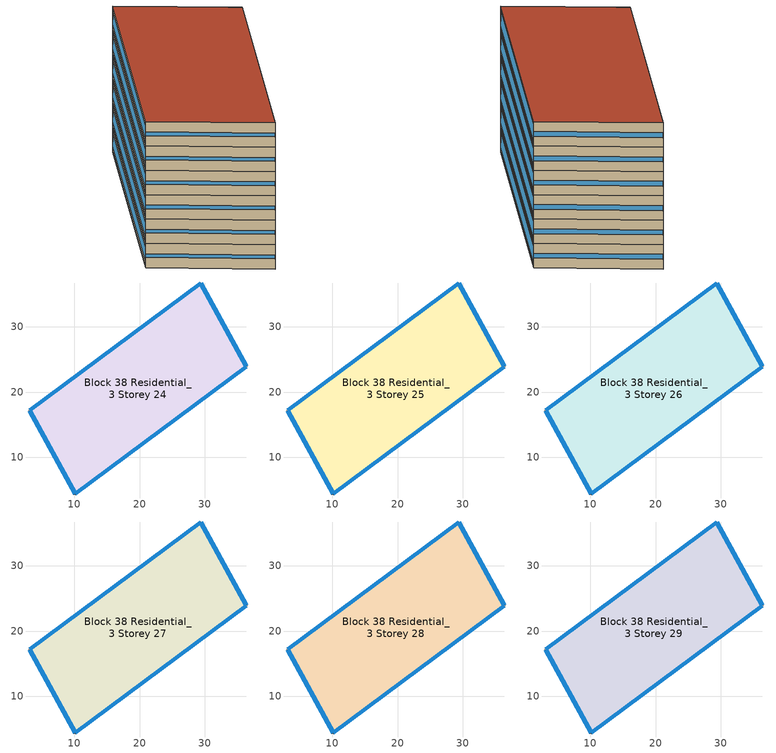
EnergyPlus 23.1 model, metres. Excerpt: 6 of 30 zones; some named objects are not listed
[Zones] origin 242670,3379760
Block 38 Residential_3 Storey 24
 floor outside (Project Floor): 29.41,36.74 36.41,23.92 10.11,4.36 3.11,17.17 z72
 wall outside (Project Wall): 3.11,17.17 10.11,4.36 36.41,23.92 29.41,36.74 3.11,17.17 z72:75
 window (Residential_west_window_construction): 3.12,17.17 10.1,4.37 z73.28:73.72
 window (Residential_south_window_construction): 10.12,4.37 36.39,23.91 z72.6:74.4
 window (Residential_east_window_construction): 36.4,23.93 29.42,36.73 z73.2:73.8
 window (Residential_north_window_construction): 29.4,36.73 3.12,17.18 z72.75:74.25
 roof outside (Project Ceiling): 36.41,23.92 29.41,36.74 3.11,17.17 10.11,4.36 z75
Block 38 Residential_3 Storey 25
 floor outside (Project Floor): 29.41,36.74 36.41,23.92 10.11,4.36 3.11,17.17 z75
 wall outside (Project Wall): 3.11,17.17 10.11,4.36 36.41,23.92 29.41,36.74 3.11,17.17 z75:78
 window (Residential_west_window_construction): 3.12,17.17 10.1,4.37 z76.28:76.72
 window (Residential_south_window_construction): 10.12,4.37 36.39,23.91 z75.6:77.4
 window (Residential_east_window_construction): 36.4,23.93 29.42,36.73 z76.2:76.8
 window (Residential_north_window_construction): 29.4,36.73 3.12,17.18 z75.75:77.25
 roof outside (Project Ceiling): 36.41,23.92 29.41,36.74 3.11,17.17 10.11,4.36 z78
Block 38 Residential_3 Storey 26
 floor outside (Project Floor): 29.41,36.74 36.41,23.92 10.11,4.36 3.11,17.17 z78
 wall outside (Project Wall): 3.11,17.17 10.11,4.36 36.41,23.92 29.41,36.74 3.11,17.17 z78:81
 window (Residential_west_window_construction): 3.12,17.17 10.1,4.37 z79.28:79.72
 window (Residential_south_window_construction): 10.12,4.37 36.39,23.91 z78.6:80.4
 window (Residential_east_window_construction): 36.4,23.93 29.42,36.73 z79.2:79.8
 window (Residential_north_window_construction): 29.4,36.73 3.12,17.18 z78.75:80.25
 roof outside (Project Ceiling): 36.41,23.92 29.41,36.74 3.11,17.17 10.11,4.36 z81
Block 38 Residential_3 Storey 27
 floor outside (Project Floor): 29.41,36.74 36.41,23.92 10.11,4.36 3.11,17.17 z81
 wall outside (Project Wall): 3.11,17.17 10.11,4.36 36.41,23.92 29.41,36.74 3.11,17.17 z81:84
 window (Residential_west_window_construction): 3.12,17.17 10.1,4.37 z82.28:82.72
 window (Residential_south_window_construction): 10.12,4.37 36.39,23.91 z81.6:83.4
 window (Residential_east_window_construction): 36.4,23.93 29.42,36.73 z82.2:82.8
 window (Residential_north_window_construction): 29.4,36.73 3.12,17.18 z81.75:83.25
 roof outside (Project Ceiling): 36.41,23.92 29.41,36.74 3.11,17.17 10.11,4.36 z84
Block 38 Residential_3 Storey 28
 floor outside (Project Floor): 29.41,36.74 36.41,23.92 10.11,4.36 3.11,17.17 z84
 wall outside (Project Wall): 3.11,17.17 10.11,4.36 36.41,23.92 29.41,36.74 3.11,17.17 z84:87
 window (Residential_west_window_construction): 3.12,17.17 10.1,4.37 z85.28:85.72
 window (Residential_south_window_construction): 10.12,4.37 36.39,23.91 z84.6:86.4
 window (Residential_east_window_construction): 36.4,23.93 29.42,36.73 z85.2:85.8
 window (Residential_north_window_construction): 29.4,36.73 3.12,17.18 z84.75:86.25
 roof outside (Project Ceiling): 36.41,23.92 29.41,36.74 3.11,17.17 10.11,4.36 z87
Block 38 Residential_3 Storey 29
 floor outside (Project Floor): 29.41,36.74 36.41,23.92 10.11,4.36 3.11,17.17 z87
 wall outside (Project Wall): 3.11,17.17 10.11,4.36 36.41,23.92 29.41,36.74 3.11,17.17 z87:90
 window (Residential_west_window_construction): 3.12,17.17 10.1,4.37 z88.28:88.72
 window (Residential_south_window_construction): 10.12,4.37 36.39,23.91 z87.6:89.4
 window (Residential_east_window_construction): 36.4,23.93 29.42,36.73 z88.2:88.8
 window (Residential_north_window_construction): 29.4,36.73 3.12,17.18 z87.75:89.25
 roof outside (Project Flat Roof): 36.41,23.92 29.41,36.74 3.11,17.17 10.11,4.36 z90
[Building]
Building_1: North Axis=0; Terrain=City; Loads Convergence Tolerance Value=0.04; Temperature Convergence Tolerance Value=0.4; Solar Distribution=FullExterior; Maximum Number of Warmup Days=25; Minimum Number of Warmup Days=6
[Site:Location]
CHN Design_Conditions: Latitude=30; Longitude=114; Time Zone=8; Elevation=12
[SIZINGPERIOD:DESIGNDAY] Day of Month=21; DryBulb Temperature Range Modifier Type=DefaultMultipliers; Humidity Condition Type=Wetbulb; Barometric Pressure=101181; Rain Indicator=No; Snow Indicator=No; Daylight Saving Time Indicator=No; Sky Clearness=0; Begin Environment Reset Mode=FullResetAtBeginEnvironment
Name | Month | Day Type | Maximum DryBulb Temperature | Daily DryBulb Temperature Range | Wetbulb or DewPoint at Maximum DryBulb | Wind Speed | Wind Direction | Solar Model Indicator | ASHRAE Clear Sky Optical Depth for Beam Irradiance taub | ASHRAE Clear Sky Optical Depth for Diffuse Irradiance taud
Ann Htg 99.6% Condns DB | 1 | WinterDesignDay | -10 | 0 | -4.8 | 1 | 340 | ASHRAEClearSky | 0 | 0
Ann Clg .4% Condns DB=>MWB | 7 | SummerDesignDay | 40 | 6.6 | 27.1 | 3.5 | 220 | ASHRAETau | 0.781 | 1.413
[MATERIAL]
DefaultMaterial: Roughness=Rough; Thickness=0.1; Conductivity=0.1; Density=1000; Specific Heat=1000; Thermal Absorptance=0.9; Solar Absorptance=0.7; Visible Absorptance=0.7
[WINDOWMATERIAL:SIMPLEGLAZINGSYSTEM] UFactor=1.5; Solar Heat Gain Coefficient=0.4; Visible Transmittance=0.6
Residential_east_window; Residential_south_window; Residential_west_window; Residential_north_window
[CONSTRUCTION]
Project Wall; Project Floor; Project Flat Roof; Project Ceiling: DefaultMaterial
Residential_east_window_construction: Residential_east_window
Residential_south_window_construction: Residential_south_window
Residential_west_window_construction: Residential_west_window
Residential_north_window_construction: Residential_north_window
[SPACE] Ceiling Height=autocalculate; Volume=autocalculate; Floor Area=autocalculate; Space Type=Residential
Name | Zone
Block 38 Residential_3 Storey 24_space | Block 38 Residential_3 Storey 24
Block 38 Residential_3 Storey 25_space | Block 38 Residential_3 Storey 25
Block 38 Residential_3 Storey 26_space | Block 38 Residential_3 Storey 26
Block 38 Residential_3 Storey 27_space | Block 38 Residential_3 Storey 27
Block 38 Residential_3 Storey 28_space | Block 38 Residential_3 Storey 28
Block 38 Residential_3 Storey 29_space | Block 38 Residential_3 Storey 29
[SPACELIST]
Residential: Block 38 Residential_3 Storey 0_space, Block 38 Residential_3 Storey 1_space, Block 38 Residential_3 Storey 2_space, Block 38 Residential_3 Storey 3_space, Block 38 Residential_3 Storey 4_space, Block 38 Residential_3 Storey 5_space, Block 38 Residential_3 Storey 6_space, Block 38 Residential_3 Storey 7_space, Block 38 Residential_3 Storey 8_space, Block 38 Residential_3 Storey 9_space, Block 38 Residential_3 Storey 10_space, Block 38 Residential_3 Storey 11_space, Block 38 Residential_3 Storey 12_space, Block 38 Residential_3 Storey 13_space, Block 38 Residential_3 Storey 14_space, Block 38 Residential_3 Storey 15_space, Block 38 Residential_3 Storey 16_space, Block 38 Residential_3 Storey 17_space, Block 38 Residential_3 Storey 18_space, Block 38 Residential_3 Storey 19_space, Block 38 Residential_3 Storey 20_space, Block 38 Residential_3 Storey 21_space, Block 38 Residential_3 Storey 22_space, Block 38 Residential_3 Storey 23_space, Block 38 Residential_3 Storey 24_space, Block 38 Residential_3 Storey 25_space, Block 38 Residential_3 Storey 26_space, Block 38 Residential_3 Storey 27_space, Block 38 Residential_3 Storey 28_space, Block 38 Residential_3 Storey 29_space
[ZONE] Type=1; Multiplier=1; Ceiling Height=autocalculate; Volume=autocalculate; Floor Area=autocalculate; Part of Total Floor Area=Yes
Block 38 Residential_3 Storey 24; Block 38 Residential_3 Storey 25; Block 38 Residential_3 Storey 26; Block 38 Residential_3 Storey 27; Block 38 Residential_3 Storey 28; Block 38 Residential_3 Storey 29
[PEOPLE]
People_for_residential: Zone or ZoneList or Space or SpaceList=Residential; Number of People Schedule=SeasonalSchedule_Schedule_residential_people; Number of People Calculation Method=People/Area; People per Floor Area=0.04; Fraction Radiant=0.3; Sensible Heat Fraction=autocalculate; Activity Level Schedule=SeasonalSchedule_Schedule_residential_activity; Carbon Dioxide Generation Rate=3.82e-08; Enable ASHRAE 55 Comfort Warnings=No; Mean Radiant Temperature Calculation Type=ZoneAveraged; Clothing Insulation Calculation Method=ClothingInsulationSchedule; Cold Stress Temperature Threshold=15.56; Heat Stress Temperature Threshold=30
[LIGHTS]
Light_for_residential: Zone or ZoneList or Space or SpaceList=Residential; Schedule=SeasonalSchedule_residential_lighting; Design Level Calculation Method=Watts/Area; Watts per Zone Floor Area=5; Return Air Fraction=0; Fraction Radiant=0.32; Fraction Visible=0.25; Fraction Replaceable=1; EndUse Subcategory=General; Return Air Fraction Calculated from Plenum Temperature=No; Return Air Fraction Function of Plenum Temperature Coefficient 1=0; Return Air Fraction Function of Plenum Temperature Coefficient 2=0
[ELECTRICEQUIPMENT]
Equipment_for_residential: Zone or ZoneList or Space or SpaceList=Residential; Schedule=SeasonalSchedule_Schedule_residential_equipment; Design Level Calculation Method=Watts/Area; Watts per Zone Floor Area=3.8; Fraction Latent=0; Fraction Radiant=0; Fraction Lost=0; EndUse Subcategory=Electric Equipment
[DAYLIGHTING:CONTROLS] Illuminance Setpoint at Reference Point 1=300
Name | Zone or Space | Glare Calculation Daylighting Reference Point | Daylighting Reference Point 1
Dlight_Block 38 Residential_3 Storey 24 | Block 38 Residential_3 Storey 24 | Rpoint_Block 38 Residential_3 Storey 24 | Rpoint_Block 38 Residential_3 Storey 24
Dlight_Block 38 Residential_3 Storey 25 | Block 38 Residential_3 Storey 25 | Rpoint_Block 38 Residential_3 Storey 25 | Rpoint_Block 38 Residential_3 Storey 25
Dlight_Block 38 Residential_3 Storey 26 | Block 38 Residential_3 Storey 26 | Rpoint_Block 38 Residential_3 Storey 26 | Rpoint_Block 38 Residential_3 Storey 26
Dlight_Block 38 Residential_3 Storey 27 | Block 38 Residential_3 Storey 27 | Rpoint_Block 38 Residential_3 Storey 27 | Rpoint_Block 38 Residential_3 Storey 27
Dlight_Block 38 Residential_3 Storey 28 | Block 38 Residential_3 Storey 28 | Rpoint_Block 38 Residential_3 Storey 28 | Rpoint_Block 38 Residential_3 Storey 28
Dlight_Block 38 Residential_3 Storey 29 | Block 38 Residential_3 Storey 29 | Rpoint_Block 38 Residential_3 Storey 29 | Rpoint_Block 38 Residential_3 Storey 29
[HVACTEMPLATE:ZONE:IDEALLOADSAIRSYSTEM] Template Thermostat=Thermostat_for_residential; Maximum Heating Supply Air Temperature=50; Minimum Cooling Supply Air Temperature=13; Maximum Heating Supply Air Humidity Ratio=0.0156; Minimum Cooling Supply Air Humidity Ratio=0.0077; Heating Limit=NoLimit; Cooling Limit=NoLimit; Dehumidification Control Type=ConstantSensibleHeatRatio; Cooling Sensible Heat Ratio=0.7; Dehumidification Setpoint=60; Humidification Control Type=None; Humidification Setpoint=30; Outdoor Air Method=DetailedSpecification; Outdoor Air Flow Rate per Person=0.00944; Outdoor Air Flow Rate per Zone Floor Area=0; Outdoor Air Flow Rate per Zone=0; Design Specification Outdoor Air Object=Ventilation_for_residential; Demand Controlled Ventilation Type=None; Outdoor Air Economizer Type=NoEconomizer; Heat Recovery Type=None; Sensible Heat Recovery Effectiveness=0.7; Latent Heat Recovery Effectiveness=0.65
Block 38 Residential_3 Storey 24; Block 38 Residential_3 Storey 25; Block 38 Residential_3 Storey 26; Block 38 Residential_3 Storey 27; Block 38 Residential_3 Storey 28; Block 38 Residential_3 Storey 29
[DESIGNSPECIFICATION:OUTDOORAIR]
Ventilation_for_residential: Outdoor Air Method=Flow/Person; Outdoor Air Flow per Person=0.00833333; Outdoor Air Flow per Zone Floor Area=0; Outdoor Air Flow per Zone=0; Outdoor Air Flow Air Changes per Hour=0
[SCHEDULE:DAY:HOURLY]
Schedule_residential_lighting_weekday_hourly; Schedule_residential_lighting_holiday_hourly: 0.1, 0.1, 0.1, 0.1, 0.1, 0.8, 0.5, 0, 0, 0, 0, 0, 0, 0, 0, 0, 0, 0, 1, 1, 1, 1, 0.1, 0.1
Schedule_residential_equipment_weekday_hourly: 0.2, 0.2, 0.2, 0.2, 0.2, 0.2, 0.8, 0.8, 0.6, 0.6, 0.8, 0.8, 0.8, 0.5, 0.5, 0.5, 0.6, 0.9, 0.9, 0.9, 0.9, 0.9, 0.2, 0.2
Schedule_residential_equipment_holiday_hourly: 0.2, 0.2, 0.2, 0.2, 0.2, 0.2, 0.75, 1, 0.5, 0.3, 0.5, 0.8, 0.5, 0.25, 0.25, 0.25, 0.25, 0.5, 0.9, 0.8, 0.75, 0.5, 0.2, 0.2
Schedule_residential_people_weekday_hourly: 1, 1, 1, 1, 1, 1, 0.5, 0.5, 0, 0, 0, 0, 0, 0, 0, 0, 0, 0, 0, 0, 0.5, 1, 1, 1
Schedule_residential_people_holiday_hourly: 0.5, 0.5, 0.5, 0.5, 0.5, 0.5, 0.5, 0.5, 0.5, 0.5, 0.5, 0.5, 0.5, 0.5, 0.5, 0.5, 0.5, 0.5, 0.5, 0.5, 0.5, 0.5, 0.5, 0.5
Schedule_residential_activity_weekday_hourly; Schedule_residential_activity_holiday_hourly: 108, 108, 108, 108, 108, 108, 108, 108, 108, 108, 108, 108, 108, 108, 108, 108, 108, 108, 108, 108, 108, 108, 108, 108
[SCHEDULE:WEEK:DAILY]
Schedule_residential_lighting_weekly: Schedule_residential_lighting_holiday_hourly, Schedule_residential_lighting_weekday_hourly, Schedule_residential_lighting_weekday_hourly, Schedule_residential_lighting_weekday_hourly, Schedule_residential_lighting_weekday_hourly, Schedule_residential_lighting_weekday_hourly, Schedule_residential_lighting_holiday_hourly, Schedule_residential_lighting_holiday_hourly, Schedule_residential_lighting_weekday_hourly, Schedule_residential_lighting_weekday_hourly, Schedule_residential_lighting_holiday_hourly, Schedule_residential_lighting_holiday_hourly
Schedule_residential_equipment_weekly: Schedule_residential_equipment_holiday_hourly, Schedule_residential_equipment_weekday_hourly, Schedule_residential_equipment_weekday_hourly, Schedule_residential_equipment_weekday_hourly, Schedule_residential_equipment_weekday_hourly, Schedule_residential_equipment_weekday_hourly, Schedule_residential_equipment_holiday_hourly, Schedule_residential_equipment_holiday_hourly, Schedule_residential_equipment_weekday_hourly, Schedule_residential_equipment_weekday_hourly, Schedule_residential_equipment_holiday_hourly, Schedule_residential_equipment_holiday_hourly
Schedule_residential_people_weekly: Schedule_residential_people_holiday_hourly, Schedule_residential_people_weekday_hourly, Schedule_residential_people_weekday_hourly, Schedule_residential_people_weekday_hourly, Schedule_residential_people_weekday_hourly, Schedule_residential_people_weekday_hourly, Schedule_residential_people_holiday_hourly, Schedule_residential_people_holiday_hourly, Schedule_residential_people_weekday_hourly, Schedule_residential_people_weekday_hourly, Schedule_residential_people_holiday_hourly, Schedule_residential_people_holiday_hourly
Schedule_residential_activity_weekly: Schedule_residential_activity_holiday_hourly, Schedule_residential_activity_weekday_hourly, Schedule_residential_activity_weekday_hourly, Schedule_residential_activity_weekday_hourly, Schedule_residential_activity_weekday_hourly, Schedule_residential_activity_weekday_hourly, Schedule_residential_activity_holiday_hourly, Schedule_residential_activity_holiday_hourly, Schedule_residential_activity_weekday_hourly, Schedule_residential_activity_weekday_hourly, Schedule_residential_activity_holiday_hourly, Schedule_residential_activity_holiday_hourly
[SCHEDULE:YEAR]
SeasonalSchedule_residential_lighting: Schedule_residential_lighting_weekly, 1, 1, 12, 31
SeasonalSchedule_Schedule_residential_equipment: Schedule_residential_equipment_weekly, 1, 1, 12, 31
SeasonalSchedule_Schedule_residential_people: Schedule_residential_people_weekly, 1, 1, 12, 31
SeasonalSchedule_Schedule_residential_activity: Schedule_residential_activity_weekly, 1, 1, 12, 31
